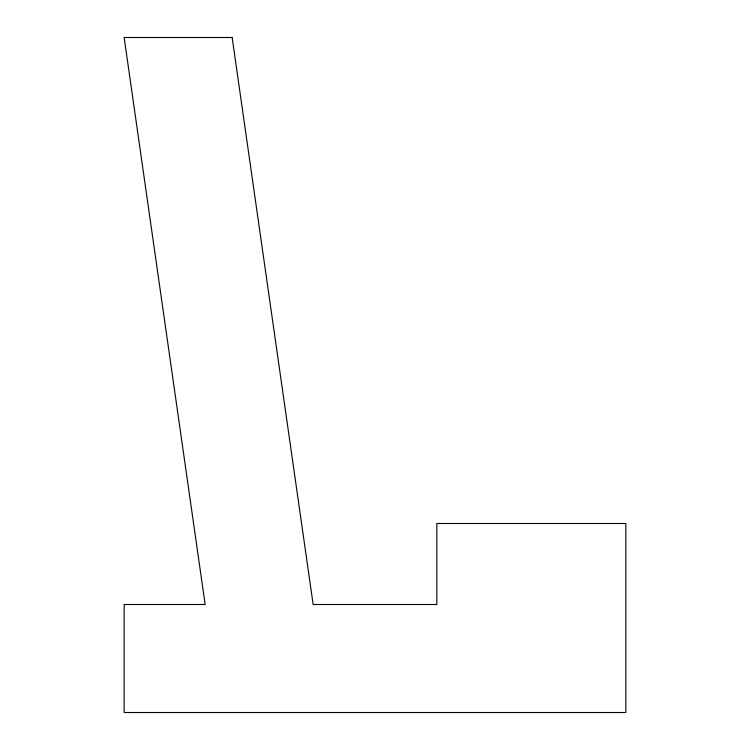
<?xml version="1.0" encoding="UTF-8"?>
<svg xmlns="http://www.w3.org/2000/svg" width="750" height="750" viewBox="0 0 750 750"><rect width="100%" height="100%" fill="white"/><g stroke="black" fill="none" stroke-linecap="round" stroke-linejoin="round"><path stroke-width="1.12" d="M232.153 37.5L124.153 37.5L205.153 604.5L124.153 604.5L124.153 712.5L625.847 712.5L625.847 523.5L436.847 523.5L436.847 604.5L313.153 604.5L232.153 37.5"/></g></svg>
